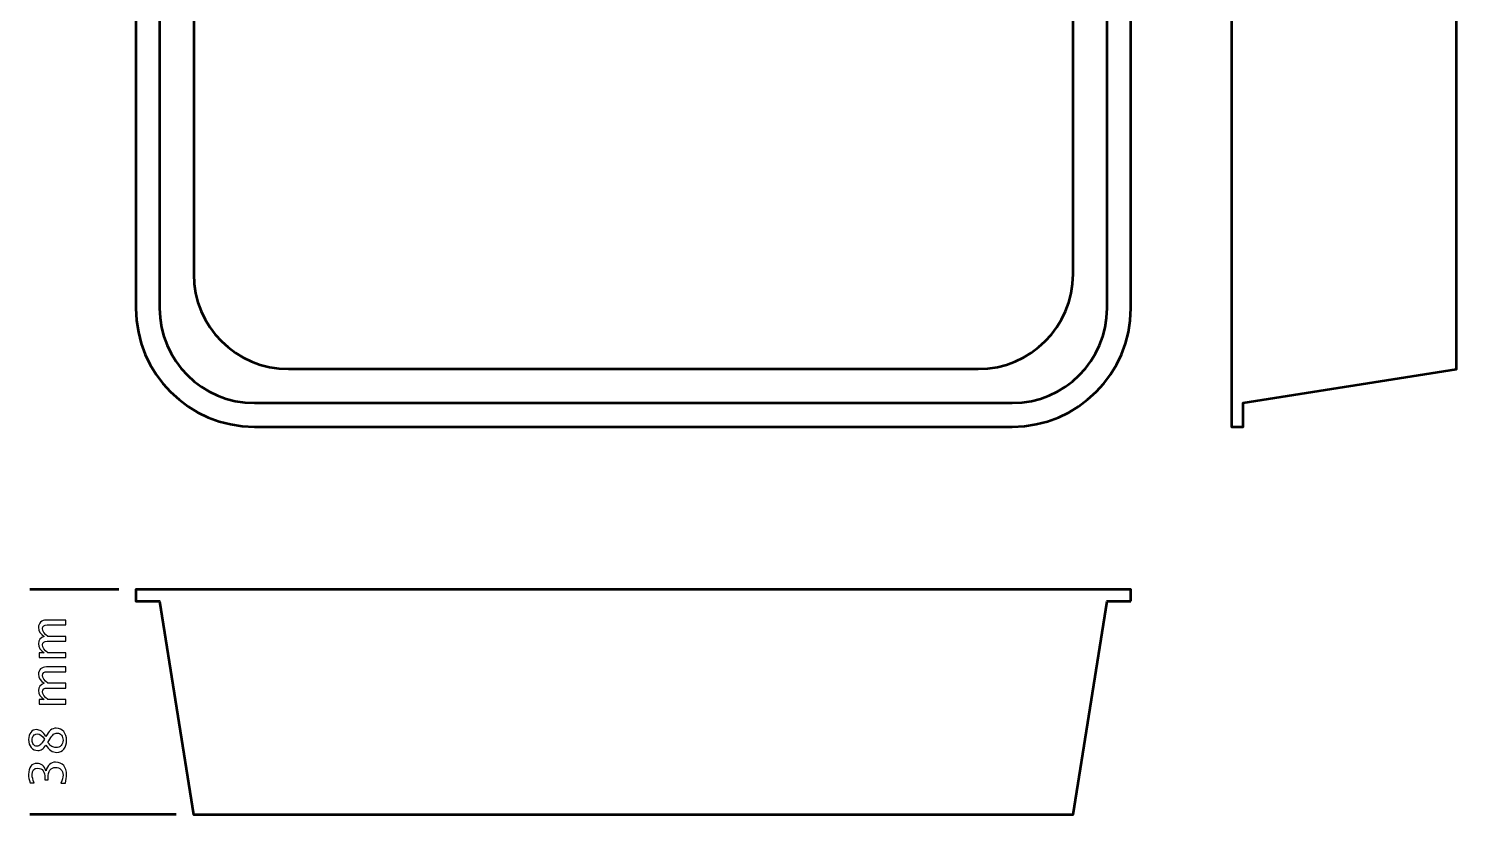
# Model space of a CAD drawing. Header units: centimetres. Extents: x -11.7 to 12.4, y -12.4 to 14.1.
# Drawn here: x -11.71 to 12.4, y -12.4 to 0.87 of the extents above; entities that cross this region are included whole.
import ezdxf

# ---------------------------------------------------------------- set-up
doc = ezdxf.new("R2010")
doc.units = ezdxf.units.CM
doc.header["$MEASUREMENT"] = 0
doc.layers.add('Layer 1', color=7, linetype='Continuous')

msp = doc.modelspace()

# ---------------------------------------------------------------- linework, layer by layer
at = {"layer": 'Layer 1', "lineweight": 53}
for points in [[(-9.9, -3.85), (-9.9, -3.85), (-9.9, 3.85), (-9.9, 3.85), (-9.9, 3.85), (-9.9, 4.95456), (-9.00457, 5.85), (-7.9, 5.85), (-7.9, 5.85), (-7.9, 5.85), (4.9, 5.85), (4.9, 5.85), (4.9, 5.85), (6.00457, 5.85), (6.9, 4.95456), (6.9, 3.85), (6.9, 3.85), (6.9, 3.85), (6.9, -3.85), (6.9, -3.85), (6.9, -3.85), (6.9, -4.95456), (6.00457, -5.85), (4.9, -5.85), (4.9, -5.85), (4.9, -5.85), (-7.9, -5.85), (-7.9, -5.85), (-7.9, -5.85), (-9.00457, -5.85), (-9.9, -4.95456), (-9.9, -3.85)], [(8.8, 5.85), (8.8, 5.85), (8.8, 5.45), (8.8, 5.45), (8.8, 5.45), (8.8, 5.45), (12.4, 4.87857), (12.4, 4.87857), (12.4, 4.87857), (12.4, 4.87857), (12.4, -4.87857), (12.4, -4.87857), (12.4, -4.87857), (12.4, -4.87857), (8.8, -5.45), (8.8, -5.45), (8.8, -5.45), (8.8, -5.45), (8.8, -5.85), (8.8, -5.85), (8.8, -5.85), (8.8, -5.85), (8.6, -5.85), (8.6, -5.85), (8.6, -5.85), (8.6, -5.85), (8.6, 5.85), (8.6, 5.85), (8.6, 5.85), (8.6, 5.85), (8.8, 5.85), (8.8, 5.85)], [(-9.5, -3.85), (-9.5, -3.85), (-9.5, 3.85), (-9.5, 3.85), (-9.5, 3.85), (-9.5, 4.73365), (-8.78365, 5.45), (-7.9, 5.45), (-7.9, 5.45), (-7.9, 5.45), (4.9, 5.45), (4.9, 5.45), (4.9, 5.45), (5.78365, 5.45), (6.5, 4.73365), (6.5, 3.85), (6.5, 3.85), (6.5, 3.85), (6.5, -3.85), (6.5, -3.85), (6.5, -3.85), (6.5, -4.73365), (5.78365, -5.45), (4.9, -5.45), (4.9, -5.45), (4.9, -5.45), (-7.9, -5.45), (-7.9, -5.45), (-7.9, -5.45), (-8.78365, -5.45), (-9.5, -4.73365), (-9.5, -3.85)], [(-8.925, -3.275), (-8.925, -3.275), (-8.925, 3.275), (-8.925, 3.275), (-8.925, 3.275), (-8.925, 4.15865), (-8.20865, 4.875), (-7.325, 4.875), (-7.325, 4.875), (-7.325, 4.875), (4.325, 4.875), (4.325, 4.875), (4.325, 4.875), (5.20865, 4.875), (5.925, 4.15865), (5.925, 3.275), (5.925, 3.275), (5.925, 3.275), (5.925, -3.275), (5.925, -3.275), (5.925, -3.275), (5.925, -4.15865), (5.20865, -4.875), (4.325, -4.875), (4.325, -4.875), (4.325, -4.875), (-7.325, -4.875), (-7.325, -4.875), (-7.325, -4.875), (-8.20865, -4.875), (-8.925, -4.15865), (-8.925, -3.275)], [(6.9, -8.8), (6.9, -8.8), (6.5, -8.8), (6.5, -8.8), (6.5, -8.8), (6.5, -8.8), (5.92857, -12.4), (5.92857, -12.4), (5.92857, -12.4), (5.92857, -12.4), (-8.92857, -12.4), (-8.92857, -12.4), (-8.92857, -12.4), (-8.92857, -12.4), (-9.5, -8.8), (-9.5, -8.8), (-9.5, -8.8), (-9.5, -8.8), (-9.9, -8.8), (-9.9, -8.8), (-9.9, -8.8), (-9.9, -8.8), (-9.9, -8.6), (-9.9, -8.6), (-9.9, -8.6), (-9.9, -8.6), (6.9, -8.6), (6.9, -8.6), (6.9, -8.6), (6.9, -8.6), (6.9, -8.8), (6.9, -8.8)]]:
    msp.add_open_spline(points, degree=3, knots=[0, 0, 0, 0, 0.11111111, 0.11111111, 0.11111111, 0.11111111, 0.22222222, 0.22222222, 0.22222222, 0.22222222, 0.33333333, 0.33333333, 0.33333333, 0.33333333, 0.44444444, 0.44444444, 0.44444444, 0.44444444, 0.55555556, 0.55555556, 0.55555556, 0.55555556, 0.66666667, 0.66666667, 0.66666667, 0.66666667, 0.77777778, 0.77777778, 0.77777778, 0.77777778, 1, 1, 1, 1], dxfattribs=at)
for points in [[(-10.19106, -8.6), (-10.19106, -8.6), (-11.69106, -8.6), (-11.69106, -8.6)], [(-11.4, -8.6), (-11.4, -8.6), (-11.4, -8.6), (-11.4, -8.6)], [(-9.21963, -12.4), (-9.21963, -12.4), (-11.69106, -12.4), (-11.69106, -12.4)], [(-11.4, -12.4), (-11.4, -12.4), (-11.4, -12.4), (-11.4, -12.4)]]:
    msp.add_open_spline(points, degree=3, dxfattribs=at)
at = {"layer": 'Layer 1'}
for points, knots in [([(-11.08631, -9.74943), (-11.08631, -9.74943), (-11.53505, -9.74943), (-11.53505, -9.74943), (-11.53505, -9.74943), (-11.53505, -9.74943), (-11.53505, -9.66815), (-11.53505, -9.66815), (-11.53505, -9.66815), (-11.53505, -9.66815), (-11.45024, -9.66815), (-11.45024, -9.66815), (-11.45024, -9.66815), (-11.51303, -9.6285), (-11.54436, -9.5777), (-11.54436, -9.51547), (-11.54436, -9.51547), (-11.54436, -9.45549), (-11.51303, -9.41471), (-11.45024, -9.39298), (-11.45024, -9.39298), (-11.5136, -9.35446), (-11.54521, -9.30422), (-11.54521, -9.24256), (-11.54521, -9.24256), (-11.54521, -9.20319), (-11.53363, -9.17257), (-11.51035, -9.15069), (-11.51035, -9.15069), (-11.48707, -9.12882), (-11.45447, -9.11781), (-11.41256, -9.11781), (-11.41256, -9.11781), (-11.41256, -9.11781), (-11.08631, -9.11781), (-11.08631, -9.11781), (-11.08631, -9.11781), (-11.08631, -9.11781), (-11.08631, -9.19909), (-11.08631, -9.19909), (-11.08631, -9.19909), (-11.08631, -9.19909), (-11.39915, -9.19909), (-11.39915, -9.19909), (-11.39915, -9.19909), (-11.45024, -9.19909), (-11.47578, -9.21941), (-11.47578, -9.26005), (-11.47578, -9.26005), (-11.47578, -9.30225), (-11.446, -9.34656), (-11.38631, -9.39298), (-11.38631, -9.39298), (-11.38631, -9.39298), (-11.08631, -9.39298), (-11.08631, -9.39298), (-11.08631, -9.39298), (-11.08631, -9.39298), (-11.08631, -9.47426), (-11.08631, -9.47426), (-11.08631, -9.47426), (-11.08631, -9.47426), (-11.39944, -9.47426), (-11.39944, -9.47426), (-11.39944, -9.47426), (-11.45094, -9.47426), (-11.47662, -9.49486), (-11.47662, -9.53621), (-11.47662, -9.53621), (-11.47662, -9.57727), (-11.44671, -9.6213), (-11.38674, -9.66815), (-11.38674, -9.66815), (-11.38674, -9.66815), (-11.08631, -9.66815), (-11.08631, -9.66815), (-11.08631, -9.66815), (-11.08631, -9.66815), (-11.08631, -9.74943), (-11.08631, -9.74943)], [0, 0, 0, 0, 0.04761905, 0.04761905, 0.04761905, 0.04761905, 0.0952381, 0.0952381, 0.0952381, 0.0952381, 0.14285714, 0.14285714, 0.14285714, 0.14285714, 0.19047619, 0.19047619, 0.19047619, 0.19047619, 0.23809524, 0.23809524, 0.23809524, 0.23809524, 0.28571429, 0.28571429, 0.28571429, 0.28571429, 0.33333333, 0.33333333, 0.33333333, 0.33333333, 0.38095238, 0.38095238, 0.38095238, 0.38095238, 0.42857143, 0.42857143, 0.42857143, 0.42857143, 0.47619048, 0.47619048, 0.47619048, 0.47619048, 0.52380952, 0.52380952, 0.52380952, 0.52380952, 0.57142857, 0.57142857, 0.57142857, 0.57142857, 0.61904762, 0.61904762, 0.61904762, 0.61904762, 0.66666667, 0.66666667, 0.66666667, 0.66666667, 0.71428571, 0.71428571, 0.71428571, 0.71428571, 0.76190476, 0.76190476, 0.76190476, 0.76190476, 0.80952381, 0.80952381, 0.80952381, 0.80952381, 0.85714286, 0.85714286, 0.85714286, 0.85714286, 0.9047619, 0.9047619, 0.9047619, 0.9047619, 1, 1, 1, 1]), ([(-11.08631, -10.53994), (-11.08631, -10.53994), (-11.53505, -10.53994), (-11.53505, -10.53994), (-11.53505, -10.53994), (-11.53505, -10.53994), (-11.53505, -10.45866), (-11.53505, -10.45866), (-11.53505, -10.45866), (-11.53505, -10.45866), (-11.45024, -10.45866), (-11.45024, -10.45866), (-11.45024, -10.45866), (-11.51303, -10.41901), (-11.54436, -10.36821), (-11.54436, -10.30598), (-11.54436, -10.30598), (-11.54436, -10.246), (-11.51303, -10.20522), (-11.45024, -10.18349), (-11.45024, -10.18349), (-11.5136, -10.14497), (-11.54521, -10.09473), (-11.54521, -10.03307), (-11.54521, -10.03307), (-11.54521, -9.9937), (-11.53363, -9.96308), (-11.51035, -9.9412), (-11.51035, -9.9412), (-11.48707, -9.91933), (-11.45447, -9.90832), (-11.41256, -9.90832), (-11.41256, -9.90832), (-11.41256, -9.90832), (-11.08631, -9.90832), (-11.08631, -9.90832), (-11.08631, -9.90832), (-11.08631, -9.90832), (-11.08631, -9.9896), (-11.08631, -9.9896), (-11.08631, -9.9896), (-11.08631, -9.9896), (-11.39915, -9.9896), (-11.39915, -9.9896), (-11.39915, -9.9896), (-11.45024, -9.9896), (-11.47578, -10.00992), (-11.47578, -10.05056), (-11.47578, -10.05056), (-11.47578, -10.09276), (-11.446, -10.13707), (-11.38631, -10.18349), (-11.38631, -10.18349), (-11.38631, -10.18349), (-11.08631, -10.18349), (-11.08631, -10.18349), (-11.08631, -10.18349), (-11.08631, -10.18349), (-11.08631, -10.26477), (-11.08631, -10.26477), (-11.08631, -10.26477), (-11.08631, -10.26477), (-11.39944, -10.26477), (-11.39944, -10.26477), (-11.39944, -10.26477), (-11.45094, -10.26477), (-11.47662, -10.28537), (-11.47662, -10.32672), (-11.47662, -10.32672), (-11.47662, -10.36778), (-11.44671, -10.41181), (-11.38674, -10.45866), (-11.38674, -10.45866), (-11.38674, -10.45866), (-11.08631, -10.45866), (-11.08631, -10.45866), (-11.08631, -10.45866), (-11.08631, -10.45866), (-11.08631, -10.53994), (-11.08631, -10.53994)], [0, 0, 0, 0, 0.04761905, 0.04761905, 0.04761905, 0.04761905, 0.0952381, 0.0952381, 0.0952381, 0.0952381, 0.14285714, 0.14285714, 0.14285714, 0.14285714, 0.19047619, 0.19047619, 0.19047619, 0.19047619, 0.23809524, 0.23809524, 0.23809524, 0.23809524, 0.28571429, 0.28571429, 0.28571429, 0.28571429, 0.33333333, 0.33333333, 0.33333333, 0.33333333, 0.38095238, 0.38095238, 0.38095238, 0.38095238, 0.42857143, 0.42857143, 0.42857143, 0.42857143, 0.47619048, 0.47619048, 0.47619048, 0.47619048, 0.52380952, 0.52380952, 0.52380952, 0.52380952, 0.57142857, 0.57142857, 0.57142857, 0.57142857, 0.61904762, 0.61904762, 0.61904762, 0.61904762, 0.66666667, 0.66666667, 0.66666667, 0.66666667, 0.71428571, 0.71428571, 0.71428571, 0.71428571, 0.76190476, 0.76190476, 0.76190476, 0.76190476, 0.80952381, 0.80952381, 0.80952381, 0.80952381, 0.85714286, 0.85714286, 0.85714286, 0.85714286, 0.9047619, 0.9047619, 0.9047619, 0.9047619, 1, 1, 1, 1]), ([(-11.41947, -11.2297), (-11.4429, -11.26328), (-11.46463, -11.28671), (-11.48481, -11.29983), (-11.48481, -11.29983), (-11.50485, -11.31295), (-11.52912, -11.31944), (-11.55748, -11.31944), (-11.55748, -11.31944), (-11.60377, -11.31944), (-11.6413, -11.30251), (-11.67023, -11.26878), (-11.67023, -11.26878), (-11.69916, -11.23492), (-11.71369, -11.19075), (-11.71369, -11.13628), (-11.71369, -11.13628), (-11.71369, -11.08604), (-11.70142, -11.04526), (-11.67686, -11.01408), (-11.67686, -11.01408), (-11.65245, -10.98289), (-11.62056, -10.96723), (-11.58147, -10.96723), (-11.58147, -10.96723), (-11.5222, -10.96723), (-11.46816, -11.00519), (-11.41947, -11.08096), (-11.41947, -11.08096), (-11.37432, -10.98882), (-11.31604, -10.94267), (-11.24464, -10.94267), (-11.24464, -10.94267), (-11.1937, -10.94267), (-11.15207, -10.96201), (-11.11961, -11.00053), (-11.11961, -11.00053), (-11.0873, -11.03905), (-11.07107, -11.08858), (-11.07107, -11.14926), (-11.07107, -11.14926), (-11.07107, -11.2098), (-11.08631, -11.25862), (-11.11679, -11.29588), (-11.11679, -11.29588), (-11.14713, -11.33299), (-11.1872, -11.35162), (-11.23674, -11.35162), (-11.23674, -11.35162), (-11.31011, -11.35162), (-11.37093, -11.31098), (-11.41947, -11.2297)], [0, 0, 0, 0, 0.07142857, 0.07142857, 0.07142857, 0.07142857, 0.14285714, 0.14285714, 0.14285714, 0.14285714, 0.21428571, 0.21428571, 0.21428571, 0.21428571, 0.28571429, 0.28571429, 0.28571429, 0.28571429, 0.35714286, 0.35714286, 0.35714286, 0.35714286, 0.42857143, 0.42857143, 0.42857143, 0.42857143, 0.5, 0.5, 0.5, 0.5, 0.57142857, 0.57142857, 0.57142857, 0.57142857, 0.64285714, 0.64285714, 0.64285714, 0.64285714, 0.71428571, 0.71428571, 0.71428571, 0.71428571, 0.78571429, 0.78571429, 0.78571429, 0.78571429, 0.85714286, 0.85714286, 0.85714286, 0.85714286, 1, 1, 1, 1]), ([(-11.44502, -11.1264), (-11.48269, -11.06939), (-11.52446, -11.04089), (-11.57061, -11.04089), (-11.57061, -11.04089), (-11.5953, -11.04089), (-11.61506, -11.05048), (-11.63015, -11.06953), (-11.63015, -11.06953), (-11.64525, -11.08873), (-11.65273, -11.1137), (-11.65273, -11.14461), (-11.65273, -11.14461), (-11.65273, -11.17452), (-11.64539, -11.19893), (-11.63058, -11.2177), (-11.63058, -11.2177), (-11.61576, -11.23647), (-11.59657, -11.24578), (-11.57315, -11.24578), (-11.57315, -11.24578), (-11.55014, -11.24578), (-11.52968, -11.23732), (-11.51134, -11.22038), (-11.51134, -11.22038), (-11.49313, -11.20345), (-11.47098, -11.17212), (-11.44502, -11.1264)], [0, 0, 0, 0, 0.125, 0.125, 0.125, 0.125, 0.25, 0.25, 0.25, 0.25, 0.375, 0.375, 0.375, 0.375, 0.5, 0.5, 0.5, 0.5, 0.625, 0.625, 0.625, 0.625, 0.75, 0.75, 0.75, 0.75, 1, 1, 1, 1]), ([(-11.38645, -11.18539), (-11.36105, -11.21841), (-11.3389, -11.24084), (-11.31999, -11.2527), (-11.31999, -11.2527), (-11.30108, -11.26441), (-11.27766, -11.27034), (-11.24944, -11.27034), (-11.24944, -11.27034), (-11.21444, -11.27034), (-11.18608, -11.25905), (-11.16449, -11.23633), (-11.16449, -11.23633), (-11.1429, -11.21361), (-11.13203, -11.18383), (-11.13203, -11.14672), (-11.13203, -11.14672), (-11.13203, -11.11102), (-11.1412, -11.08195), (-11.15969, -11.05952), (-11.15969, -11.05952), (-11.17817, -11.03694), (-11.20216, -11.02565), (-11.23166, -11.02565), (-11.23166, -11.02565), (-11.25536, -11.02565), (-11.27554, -11.03256), (-11.29191, -11.04653), (-11.29191, -11.04653), (-11.30828, -11.0605), (-11.32832, -11.08746), (-11.35202, -11.12739), (-11.35202, -11.12739), (-11.35202, -11.12739), (-11.38645, -11.18539), (-11.38645, -11.18539)], [0, 0, 0, 0, 0.1, 0.1, 0.1, 0.1, 0.2, 0.2, 0.2, 0.2, 0.3, 0.3, 0.3, 0.3, 0.4, 0.4, 0.4, 0.4, 0.5, 0.5, 0.5, 0.5, 0.6, 0.6, 0.6, 0.6, 0.7, 0.7, 0.7, 0.7, 0.8, 0.8, 0.8, 0.8, 1, 1, 1, 1]), ([(-11.09054, -11.87345), (-11.09054, -11.87345), (-11.16674, -11.87345), (-11.16674, -11.87345), (-11.16674, -11.87345), (-11.1436, -11.81531), (-11.13203, -11.76973), (-11.13203, -11.73629), (-11.13203, -11.73629), (-11.13203, -11.69692), (-11.14332, -11.66517), (-11.16604, -11.64076), (-11.16604, -11.64076), (-11.18876, -11.61634), (-11.21839, -11.60421), (-11.2548, -11.60421), (-11.2548, -11.60421), (-11.34116, -11.60421), (-11.38434, -11.66432), (-11.38434, -11.78455), (-11.38434, -11.78455), (-11.38434, -11.78455), (-11.38434, -11.81672), (-11.38434, -11.81672), (-11.38434, -11.81672), (-11.38434, -11.81672), (-11.43895, -11.81672), (-11.43895, -11.81672), (-11.43895, -11.81672), (-11.43895, -11.81672), (-11.43937, -11.78822), (-11.43937, -11.78822), (-11.43937, -11.78822), (-11.43937, -11.67519), (-11.47916, -11.6186), (-11.55889, -11.6186), (-11.55889, -11.6186), (-11.62141, -11.6186), (-11.65273, -11.65614), (-11.65273, -11.73107), (-11.65273, -11.73107), (-11.65273, -11.77128), (-11.64116, -11.81588), (-11.61802, -11.86498), (-11.61802, -11.86498), (-11.61802, -11.86498), (-11.68914, -11.86498), (-11.68914, -11.86498), (-11.68914, -11.86498), (-11.70551, -11.81686), (-11.71369, -11.77044), (-11.71369, -11.72585), (-11.71369, -11.72585), (-11.71369, -11.66517), (-11.70156, -11.61846), (-11.67729, -11.58601), (-11.67729, -11.58601), (-11.65316, -11.55355), (-11.61802, -11.53732), (-11.57202, -11.53732), (-11.57202, -11.53732), (-11.50019, -11.53732), (-11.44897, -11.5798), (-11.41849, -11.66489), (-11.41849, -11.66489), (-11.39549, -11.56625), (-11.34144, -11.517), (-11.25607, -11.517), (-11.25607, -11.517), (-11.19849, -11.517), (-11.1532, -11.53605), (-11.12032, -11.57401), (-11.12032, -11.57401), (-11.08744, -11.61197), (-11.07107, -11.66418), (-11.07107, -11.7305), (-11.07107, -11.7305), (-11.07107, -11.76832), (-11.07756, -11.81588), (-11.09054, -11.87345)], [0, 0, 0, 0, 0.04761905, 0.04761905, 0.04761905, 0.04761905, 0.0952381, 0.0952381, 0.0952381, 0.0952381, 0.14285714, 0.14285714, 0.14285714, 0.14285714, 0.19047619, 0.19047619, 0.19047619, 0.19047619, 0.23809524, 0.23809524, 0.23809524, 0.23809524, 0.28571429, 0.28571429, 0.28571429, 0.28571429, 0.33333333, 0.33333333, 0.33333333, 0.33333333, 0.38095238, 0.38095238, 0.38095238, 0.38095238, 0.42857143, 0.42857143, 0.42857143, 0.42857143, 0.47619048, 0.47619048, 0.47619048, 0.47619048, 0.52380952, 0.52380952, 0.52380952, 0.52380952, 0.57142857, 0.57142857, 0.57142857, 0.57142857, 0.61904762, 0.61904762, 0.61904762, 0.61904762, 0.66666667, 0.66666667, 0.66666667, 0.66666667, 0.71428571, 0.71428571, 0.71428571, 0.71428571, 0.76190476, 0.76190476, 0.76190476, 0.76190476, 0.80952381, 0.80952381, 0.80952381, 0.80952381, 0.85714286, 0.85714286, 0.85714286, 0.85714286, 0.9047619, 0.9047619, 0.9047619, 0.9047619, 1, 1, 1, 1])]:
    msp.add_open_spline(points, degree=3, knots=knots, dxfattribs=at)

doc.saveas('drawing.dxf')
